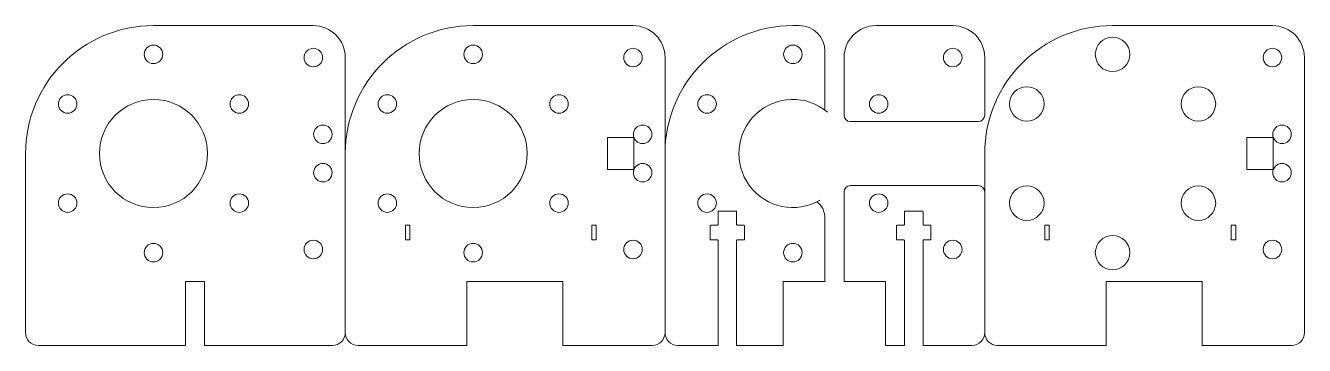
# Model space of a CAD drawing. Header units: millimetres. Extents: x -5 to 195, y 5 to 55.
import ezdxf

# ---------------------------------------------------------------- set-up
doc = ezdxf.new("R2010")
doc.units = ezdxf.units.MM
for name, color, linetype, lineweight, true_color in [('1 Spacer Plate', 7, 'CONTINUOUS', 0, 0xffffff), ('2 Motor Plate', 7, 'CONTINUOUS', 0, 0xffffff), ('3 Filament Guide', 7, 'CONTINUOUS', 0, 0xffffff), ('4 Retainer Plate', 7, 'CONTINUOUS', 0, 0xffffff)]:
    doc.layers.add(name, color=color, linetype=linetype, lineweight=lineweight, true_color=true_color)

msp = doc.modelspace()

# ---------------------------------------------------------------- linework, layer by layer
at = {"layer": '1 Spacer Plate'}
for p, q in [((15, 55), (40, 55)), ((45, 50), (45, 7)), ((-5, 35), (-5, 7)), ((20, 5), (20, 15)), ((20, 15), (23, 15)), ((23, 15), (23, 5)), ((-3, 5), (20, 5)), ((23, 5), (43, 5))]:
    msp.add_line(p, q, dxfattribs=at)
for centre, radius in [((15, 50.5), 1.45), ((40, 50), 1.45), ((1.58, 42.75), 1.45), ((28.42, 42.75), 1.45), ((15, 35), 8.45), ((41.5, 38), 1.45), ((41.5, 32), 1.45), ((1.58, 27.25), 1.45), ((28.42, 27.25), 1.45), ((15, 19.5), 1.45), ((40, 20), 1.45)]:
    msp.add_circle(centre, radius, dxfattribs=at)
for centre, radius, start, end in [((15, 35), 20, 90, 180), ((40, 50), 5, 0, 90), ((-3, 7), 2, 180, 270), ((43, 7), 2, 270, 0)]:
    msp.add_arc(centre, radius, start, end, dxfattribs=at)
at = {"layer": '2 Motor Plate'}
for p, q in [((65, 55), (90, 55)), ((95, 50), (95, 7)), ((86, 32.5), (86, 37.5)), ((86, 37.5), (90.1, 37.5)), ((90.1, 37.5), (90.1, 32.5)), ((45, 35), (45, 7)), ((90.1, 32.5), (86, 32.5)), ((54.4, 23.8), (55.1, 23.8)), ((54.4, 21.5), (54.4, 23.8)), ((55.1, 23.8), (55.1, 21.5)), ((83.55, 23.8), (84.25, 23.8)), ((83.55, 21.5), (83.55, 23.8)), ((84.25, 23.8), (84.25, 21.5)), ((55.1, 21.5), (54.4, 21.5)), ((84.25, 21.5), (83.55, 21.5)), ((47, 5), (64, 5)), ((79, 5), (93, 5))]:
    msp.add_line(p, q, dxfattribs=at)
at = {"layer": '2 Motor Plate', "color": 0}
for p, q in [((64, 15), (79, 15)), ((64, 15), (64, 5)), ((79, 15), (79, 5))]:
    msp.add_line(p, q, dxfattribs=at)
at = {"layer": '2 Motor Plate'}
for centre, radius in [((65, 50.5), 1.45), ((90, 50), 1.45), ((51.58, 42.75), 1.45), ((78.42, 42.75), 1.45), ((65, 35), 8.45), ((91.5, 38), 1.45), ((91.5, 32), 1.45), ((51.58, 27.25), 1.45), ((78.42, 27.25), 1.45), ((65, 19.5), 1.45), ((90, 20), 1.45)]:
    msp.add_circle(centre, radius, dxfattribs=at)
for centre, radius, start, end in [((65, 35), 20, 90, 180), ((90, 50), 5, 0, 90), ((47, 7), 2, 180, 270), ((93, 7), 2, 270, 0)]:
    msp.add_arc(centre, radius, start, end, dxfattribs=at)
at = {"layer": '3 Filament Guide'}
for p, q in [((115, 55), (116, 55)), ((128, 55), (140, 55)), ((120, 51), (120, 41.81)), ((123, 50), (123, 41)), ((145, 50), (145, 41)), ((95, 7), (95, 35)), ((123, 29), (123, 15)), ((145, 29), (145, 7)), ((120, 25), (120, 15)), ((123, 15), (129.5, 15)), ((103.3, 5), (97, 5)), ((106.2, 5), (113.5, 5)), ((129.5, 5), (132.45, 5)), ((135.35, 5), (143, 5))]:
    msp.add_line(p, q, dxfattribs=at)
at = {"layer": '3 Filament Guide', "color": 0}
for p, q in [((124, 40), (144, 40)), ((124, 30), (144, 30)), ((103.3, 25.9), (103.3, 23.9)), ((103.4, 26), (106.1, 26)), ((106.2, 25.9), (106.2, 23.9)), ((132.45, 25.9), (132.45, 23.9)), ((132.55, 26), (135.25, 26)), ((135.35, 25.9), (135.35, 23.9)), ((102.05, 23.7), (102.05, 21.6)), ((103.2, 23.8), (102.15, 23.8)), ((106.3, 23.8), (107.35, 23.8)), ((107.45, 23.7), (107.45, 21.6)), ((131.2, 23.7), (131.2, 21.6)), ((132.35, 23.8), (131.3, 23.8)), ((135.45, 23.8), (136.5, 23.8)), ((136.6, 23.7), (136.6, 21.6)), ((102.15, 21.5), (103.2, 21.5)), ((103.3, 21.4), (103.3, 5)), ((106.2, 21.4), (106.2, 5)), ((106.3, 21.5), (107.35, 21.5)), ((131.3, 21.5), (132.35, 21.5)), ((132.45, 21.4), (132.45, 5)), ((135.35, 21.4), (135.35, 5)), ((135.45, 21.5), (136.5, 21.5)), ((113.5, 15), (113.5, 5)), ((113.5, 15), (120, 15)), ((129.5, 15), (129.5, 5))]:
    msp.add_line(p, q, dxfattribs=at)
at = {"layer": '3 Filament Guide'}
for centre in [(115, 50.5), (140, 50), (101.58, 42.75), (128.42, 42.75), (101.58, 27.25), (128.42, 27.25), (115, 19.5), (140, 20)]:
    msp.add_circle(centre, 1.45, dxfattribs=at)
for centre, radius, start, end in [((115, 35), 20, 90, 180), ((116, 51), 4, 0, 90), ((128, 50), 5, 90, 180), ((140, 50), 5, 0, 90), ((115, 35), 8.45, 50, 300), ((144, 41), 1, 270, 0), ((144, 29), 1, 0, 90), ((103.4, 25.9), 0.1, 90, 180), ((106.1, 25.9), 0.1, 0, 90), ((132.55, 25.9), 0.1, 90, 180), ((135.25, 25.9), 0.1, 0, 90), ((102.15, 23.7), 0.1, 90, 180), ((103.2, 23.9), 0.1, 270, 0), ((106.3, 23.9), 0.1, 180, 270), ((107.35, 23.7), 0.1, 0, 90), ((131.3, 23.7), 0.1, 90, 180), ((132.35, 23.9), 0.1, 270, 0), ((135.45, 23.9), 0.1, 180, 270), ((136.5, 23.7), 0.1, 0, 90), ((102.15, 21.6), 0.1, 180, 270), ((103.2, 21.4), 0.1, 0, 90), ((106.3, 21.4), 0.1, 90, 180), ((107.35, 21.6), 0.1, 270, 0), ((131.3, 21.6), 0.1, 180, 270), ((132.35, 21.4), 0.1, 0, 90), ((135.45, 21.4), 0.1, 90, 180), ((136.5, 21.6), 0.1, 270, 0), ((97, 7), 2, 180, 270), ((143, 7), 2, 270, 0)]:
    msp.add_arc(centre, radius, start, end, dxfattribs=at)
at = {"layer": '3 Filament Guide', "color": 0}
for centre, radius, start, end in [((124, 41), 1, 180, 270), ((124, 29), 1, 90, 180), ((117, 25), 3, 0, 55)]:
    msp.add_arc(centre, radius, start, end, dxfattribs=at)
at = {"layer": '4 Retainer Plate'}
for p, q in [((165, 55), (190, 55)), ((195, 50), (195, 7)), ((186, 32.5), (186, 37.5)), ((186, 37.5), (190.1, 37.5)), ((190.1, 37.5), (190.1, 32.5)), ((145, 7), (145, 35)), ((190.1, 32.5), (186, 32.5)), ((154.4, 23.8), (155.1, 23.8)), ((154.4, 21.5), (154.4, 23.8)), ((155.1, 23.8), (155.1, 21.5)), ((183.55, 23.8), (184.25, 23.8)), ((183.55, 21.5), (183.55, 23.8)), ((184.25, 23.8), (184.25, 21.5)), ((155.1, 21.5), (154.4, 21.5)), ((184.25, 21.5), (183.55, 21.5)), ((164, 5), (147, 5))]:
    msp.add_line(p, q, dxfattribs=at)
at = {"layer": '4 Retainer Plate', "color": 0}
for p, q in [((164, 15), (179, 15)), ((164, 15), (164, 5)), ((179, 15), (179, 5)), ((179, 5), (193, 5))]:
    msp.add_line(p, q, dxfattribs=at)
at = {"layer": '4 Retainer Plate'}
for centre, radius in [((165, 50.5), 2.7), ((190, 50), 1.45), ((151.58, 42.75), 2.7), ((178.42, 42.75), 2.7), ((191.5, 38), 1.45), ((191.5, 32), 1.45), ((151.58, 27.25), 2.7), ((178.42, 27.25), 2.7), ((165, 19.5), 2.7), ((190, 20), 1.45)]:
    msp.add_circle(centre, radius, dxfattribs=at)
for centre, radius, start, end in [((165, 35), 20, 90, 180), ((190, 50), 5, 0, 90), ((165, 35), 8.45, 0, 0), ((147, 7), 2, 180, 270), ((193, 7), 2, 270, 0)]:
    msp.add_arc(centre, radius, start, end, dxfattribs=at)

doc.saveas('drawing.dxf')
